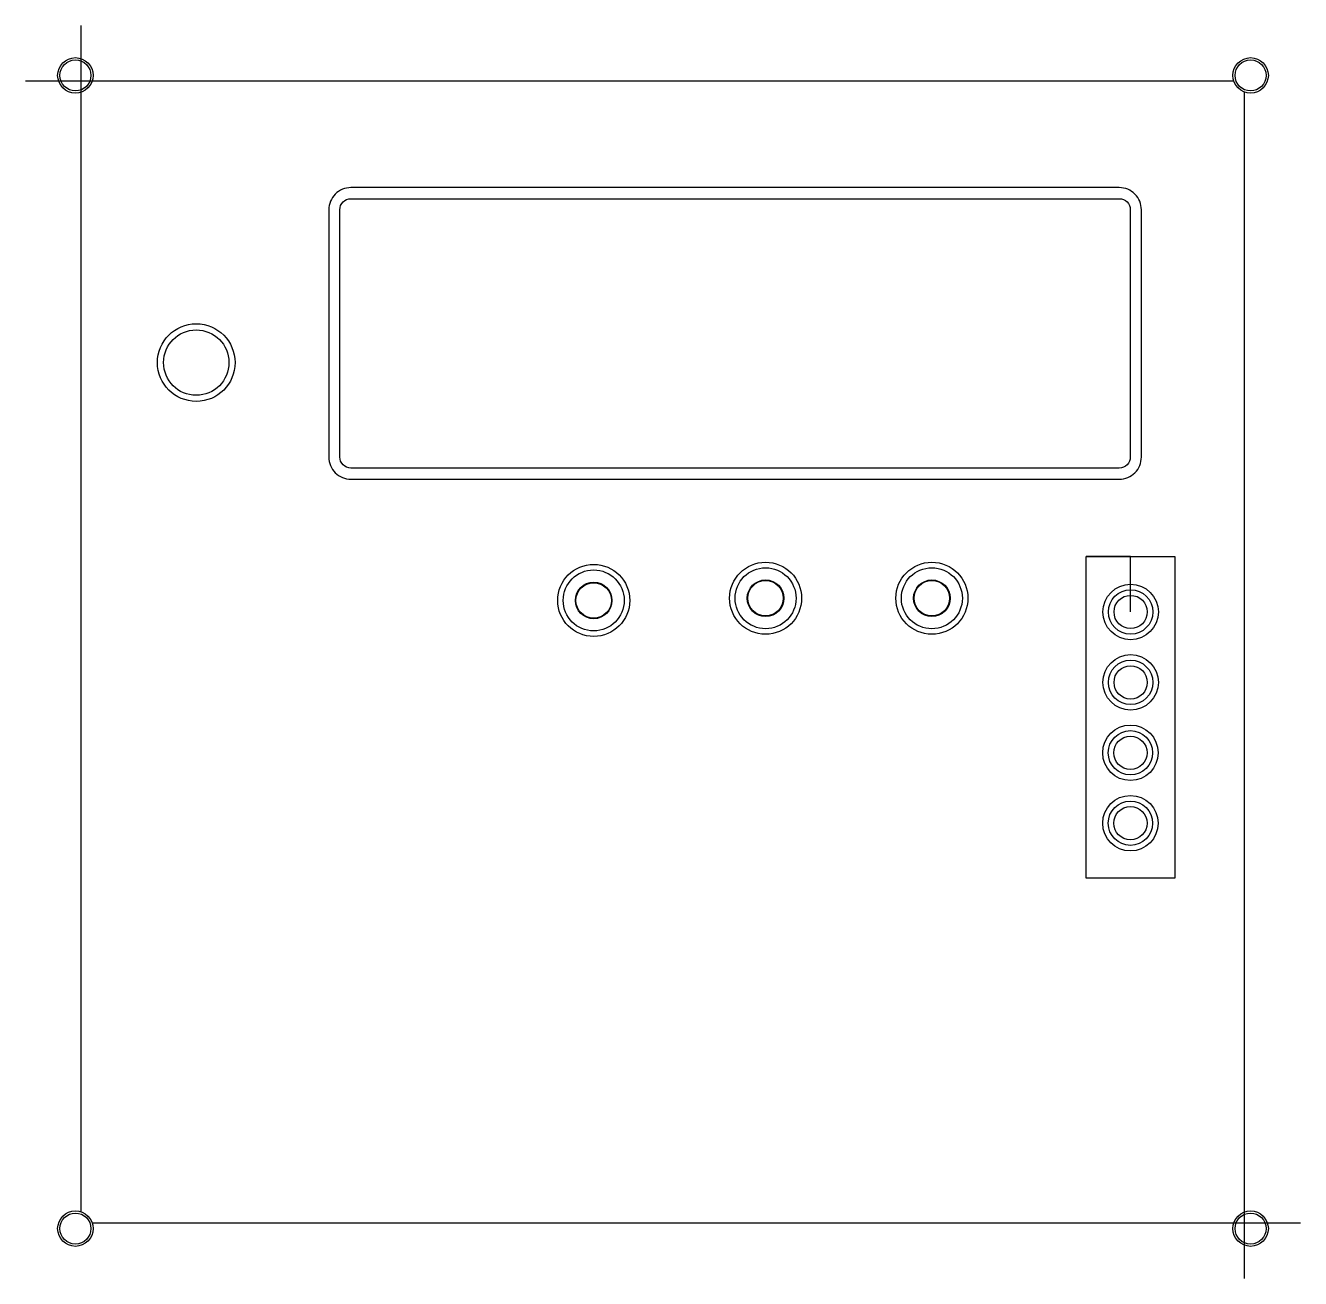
# Model space of a CAD drawing. Header units: millimetres. Extents: x -9 to 107, y -9 to 105.
import ezdxf

# ---------------------------------------------------------------- set-up
doc = ezdxf.new("R2010")
doc.units = ezdxf.units.MM
doc.layers.get('0').update_dxf_attribs({"linetype": 'CONTINUOUS'})

msp = doc.modelspace()

# ---------------------------------------------------------------- linework, layer by layer
for p, q in [((-3.5, 104.5), (-3.5, 98.48)), ((-8.5, 99.5), (-2.48, 99.5)), ((-2.48, 99.5), (100.48, 99.5)), ((-3.5, 98.48), (-3.5, -2.48)), ((101.46, -2.49), (101.46, 98.49)), ((91.18, 56.61), (87.18, 56.61)), ((91.18, 51.61), (91.18, 56.61)), ((101.46, -8.5), (101.46, -2.49)), ((100.48, -3.5), (-2.48, -3.5)), ((106.5, -3.5), (100.48, -3.5))]:
    msp.add_line(p, q)
for points in [[(92.15, 87.88, 0.414214), (90.15, 89.88), (20.85, 89.88, 0.414214), (18.85, 87.88), (18.85, 65.58, 0.414214), (20.85, 63.58), (90.15, 63.58, 0.414214), (92.15, 65.58)], [(20.85, 88.88), (90.15, 88.88, -0.414214), (91.15, 87.88), (91.15, 65.58, -0.414214), (90.15, 64.58), (20.85, 64.58, -0.414214), (19.85, 65.58), (19.85, 87.88, -0.414214)]]:
    msp.add_lwpolyline(points, format="xyb", close=True)
msp.add_lwpolyline([(87.18, 56.61), (95.18, 56.61), (95.18, 27.61), (87.18, 27.61)], close=True)
for centre, radius in [((-4, 100), 1.6), ((-4, 100), 1.4), ((102, 100), 1.6), ((102, 100), 1.4), ((6.9, 74.1), 3.5), ((6.9, 74.1), 2.95), ((42.75, 52.65), 3.25), ((42.75, 52.65), 2.75), ((58.25, 52.85), 3.25), ((58.25, 52.85), 2.75), ((73.25, 52.85), 3.25), ((73.25, 52.85), 2.75), ((42.75, 52.65), 1.65), ((42.75, 52.65), 1.6), ((58.25, 52.85), 1.65), ((58.25, 52.85), 1.6), ((73.25, 52.85), 1.65), ((73.25, 52.85), 1.6), ((91.18, 51.61), 2.5), ((91.18, 51.61), 2), ((91.18, 51.61), 1.5), ((91.18, 45.26), 2.5), ((91.18, 45.26), 2), ((91.18, 45.26), 1.5), ((91.16, 38.91), 2.5), ((91.16, 38.91), 2), ((91.16, 38.91), 1.5), ((91.16, 32.56), 2.5), ((91.16, 32.56), 2), ((91.16, 32.56), 1.5), ((-4, -4), 1.6), ((-4, -4), 1.4), ((102, -4), 1.6), ((102, -4), 1.4)]:
    msp.add_circle(centre, radius)

doc.saveas('drawing.dxf')
